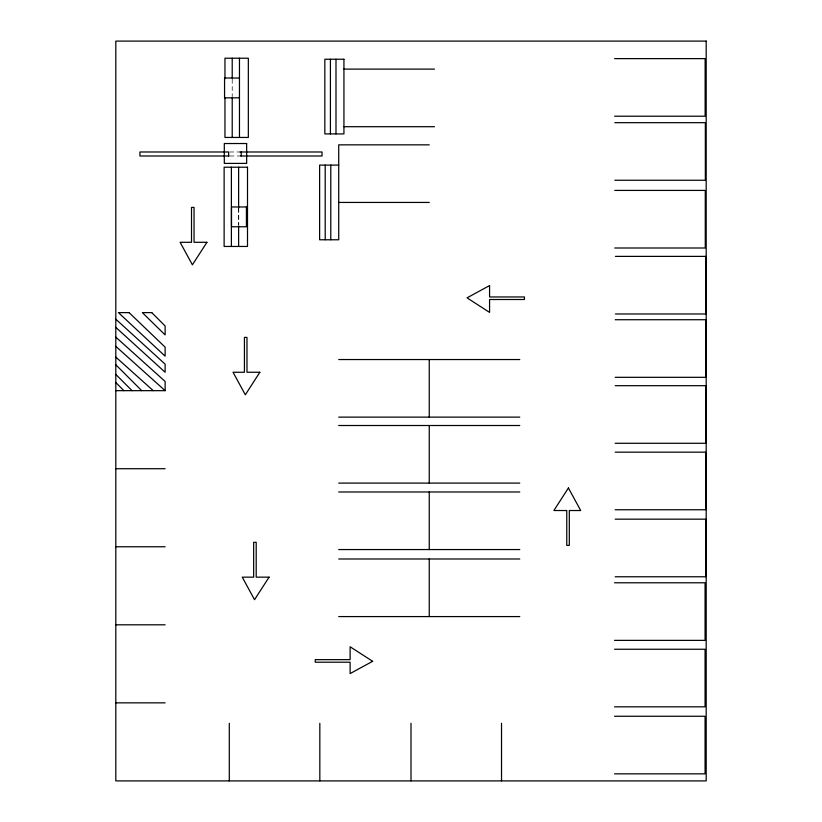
<?xml version="1.0" encoding="UTF-8"?>
<svg xmlns="http://www.w3.org/2000/svg" width="822" height="822" viewBox="0 0 822 822"><rect width="100%" height="100%" fill="white"/><g stroke="black" fill="none" stroke-linecap="round" stroke-linejoin="round"><path stroke-width="0.62" stroke-dasharray="4.11 3.08" d="M229.708 151.988L241.216 151.988M229.893 155.995L239.962 155.995M238.77 208.202L238.77 225.536M238.627 208.12L238.627 224.735M232.215 79.261L232.215 96.595"/><path stroke-width="1.23" d="M614.599 58.619L705.132 58.619L705.132 116.21L614.599 116.21M343.935 69.11L434.458 69.11M239.459 78.028L224.56 78.028L224.56 97.839L239.459 97.839M614.815 122.673L705.338 122.673L705.338 180.254L614.815 180.254M343.935 126.701L434.458 126.701M429.248 144.847L338.726 144.847L338.726 239.777L319.624 239.777L319.624 165.099L338.726 165.099M239.962 151.988L322.039 151.988L322.039 155.995L240.507 155.995M229.04 155.995L139.935 155.995L139.935 151.988L228.639 151.988L228.639 155.995M614.743 190.416L705.276 190.416L705.276 247.997L614.743 247.997M338.726 202.438L429.248 202.438M615.421 256.382L705.954 256.382L705.954 313.973L615.421 313.973M615.185 319.727L705.718 319.727L705.718 377.319L615.185 377.319M338.726 359.543L519.781 359.543M615.185 385.693L705.718 385.693L705.718 443.284L615.185 443.284M115.81 390.666L165.13 390.666L165.13 381.459L115.81 337.123M338.726 417.124L519.781 417.124M338.726 425.508L519.781 425.508M615.185 452.162L705.718 452.162L705.718 509.753L615.185 509.753M115.81 468.715L165.13 468.715M338.726 483.1L519.781 483.1M338.726 491.977L519.781 491.977M615.185 519.175L705.718 519.175L705.718 576.767L615.185 576.767M115.81 546.764L165.13 546.764M338.726 549.558L519.781 549.558M338.726 558.991L519.781 558.991M614.537 582.777L705.071 582.777L705.071 640.369L614.537 640.369M338.726 616.582L519.781 616.582M115.81 624.812L165.13 624.812M614.537 649.246L705.071 649.246L705.071 706.828L614.537 706.828M115.81 702.851L165.13 702.851M614.537 716.26L705.071 716.26L705.071 773.851L614.537 773.851M115.81 346.329L165.13 390.666M115.81 357.097L153.252 390.666M115.81 319.203L165.13 364.146L165.13 372.253L115.81 327.382M115.81 364.752L141.723 390.666M115.81 374.431L132.044 390.666M115.81 382.549L123.927 390.666M501.523 723.309L501.523 780.9M429.248 359.543L429.248 417.124M429.248 425.508L429.248 483.1M429.248 491.977L429.248 549.558M429.248 558.991L429.248 616.582M411 723.309L411 780.9M335.993 59.235L335.993 133.914M330.783 165.099L330.783 239.777M330.413 59.235L330.413 133.914M325.204 165.099L325.204 239.777M319.83 723.309L319.83 780.9M241.216 151.988L241.216 155.995M239.459 58.218L239.459 137.449M238.627 167.215L238.627 208.12M238.627 226.009L238.627 246.456M232.215 58.218L232.215 78.028M232.215 97.839L232.215 137.449M231.383 167.215L231.383 246.456M229.297 723.309L229.297 780.9M224.961 78.665L224.961 58.218L248.336 58.218L248.336 137.449L224.961 137.449L224.961 97.839M206.939 242.295L192.399 264.838L180.121 242.295L191.505 242.295L191.505 207.421L194.054 207.421L194.054 242.295L206.939 242.295M259.865 372.253L245.326 394.796L233.047 372.253L244.432 372.253L244.432 337.39L246.98 337.39L246.98 372.253L259.865 372.253M269.082 577.157L254.532 599.7L242.264 577.157L253.649 577.157L253.649 542.294L256.197 542.294L256.197 577.157L269.082 577.157M568.423 487.98L553.874 510.524L566.759 510.524L566.759 545.387L569.307 545.387L569.307 510.524L580.692 510.524L568.423 487.98M489.573 285.573L467.03 297.852L489.573 312.391L489.573 299.506L524.436 299.506L524.436 296.958L489.573 296.958L489.573 285.573M372.654 661.309L350.11 673.588L350.11 662.203L315.247 662.203L315.247 659.645L350.11 659.645L350.11 646.77L372.654 661.309M706.19 41.1L115.81 41.1L115.81 780.9L706.19 780.9L706.19 41.1M343.935 59.235L324.834 59.235L324.834 133.914L343.935 133.914L343.935 59.235M246.651 143.521L224.303 143.521L224.303 163.403L246.651 163.403L246.651 143.521M247.504 167.215L224.129 167.215L224.129 246.456L247.504 246.456L247.504 167.215M246.415 206.959L231.516 206.959L231.516 226.769L246.415 226.769L246.415 206.959M129.085 312.627L118.43 312.627L165.13 356.162L165.13 347.151L129.085 312.627M151.772 312.627L142.36 312.627L165.13 334.924L165.13 325.985L151.772 312.627"/></g></svg>
